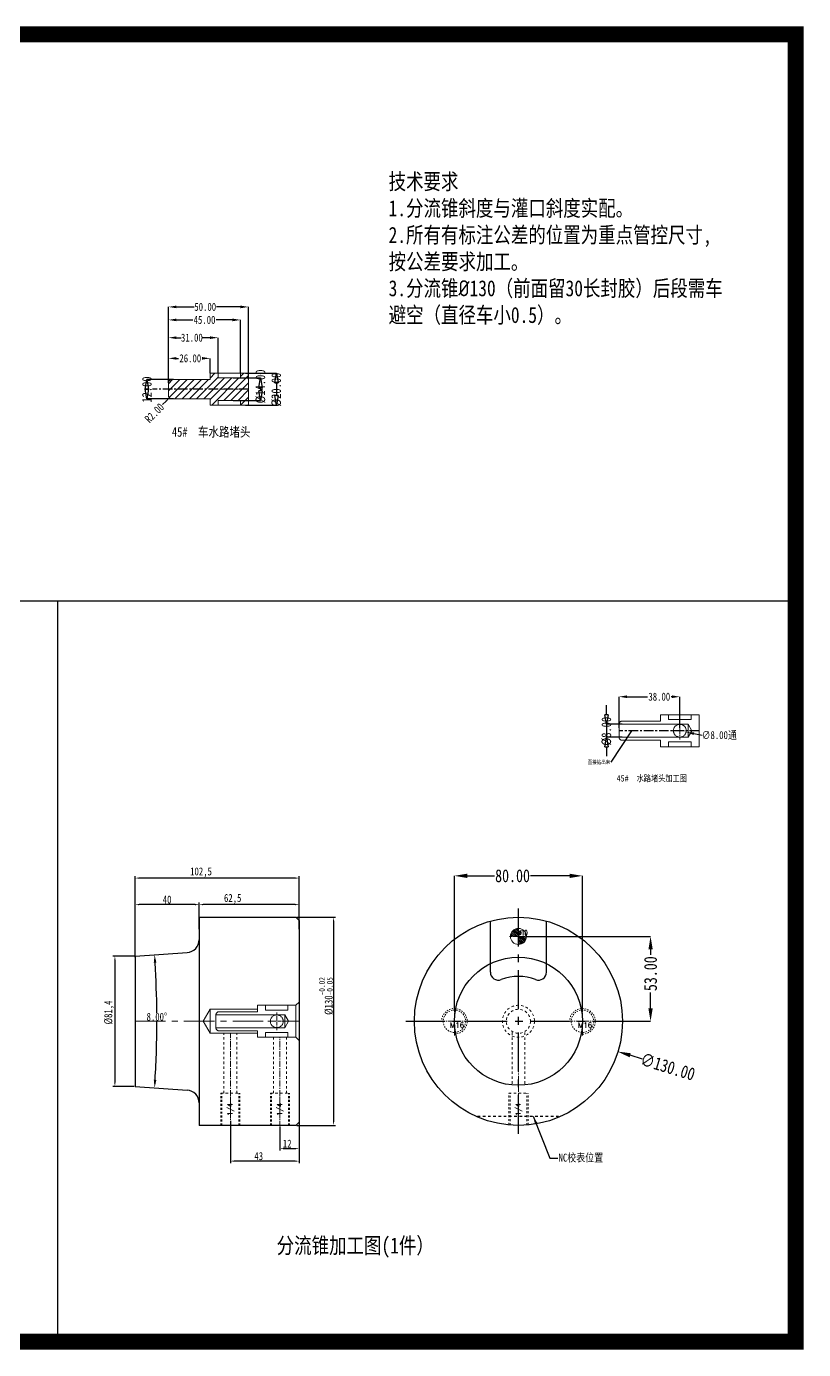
# Model space of a CAD drawing. Header units: millimetres. Extents: x -1808 to -829, y -497 to 330.
# Drawn here: x -1315 to -829, y -497 to 330 of the extents above; entities that cross this region are included whole.
import ezdxf
from ezdxf.enums import TextEntityAlignment as Align

# ---------------------------------------------------------------- set-up
doc = ezdxf.new("R2010")
doc.units = ezdxf.units.MM
doc.header["$LTSCALE"] = 16.335
doc.header["$PDMODE"] = 3
doc.header["$PDSIZE"] = 0.3125
for name, pattern in [('CENTER', [0.6, 0.375, -0.075, 0.075, -0.075]), ('HIDDEN', [0.2, 0.1, -0.1]), ('HIDDENX2', [0.75, 0.5, -0.25])]:
    doc.linetypes.add(name, pattern=pattern)
doc.layers.get('0').update_dxf_attribs({"linetype": 'CONTINUOUS'})
doc.layers.get('Defpoints').update_dxf_attribs({"linetype": 'CONTINUOUS'})
for name, color, linetype, lineweight in [('cool', 153, 'HIDDEN', 9), ('epin', 13, 'CONTINUOUS', 9), ('moldbase', 7, 'CONTINUOUS', 20), ('screw', 33, 'CONTINUOUS', 13), ('虚线', 6, 'HIDDENX2', 13)]:
    doc.layers.add(name, color=color, linetype=linetype, lineweight=lineweight)
doc.layers.add('DEFAULT_2', color=8, linetype='HIDDEN')
doc.layers.add('dim', color=3, linetype='CONTINUOUS')
doc.styles.get("Standard").update_dxf_attribs({"font": 'txt', "width": 0.8})
doc.styles.add('TXT', font='txt.shx', dxfattribs={"bigfont": 'gbcbig.shx'})
doc.styles.add('TXT05', font='txt.shx', dxfattribs={"width": 0.5, "bigfont": 'gbcbig.shx'})
doc.dimstyles.new('ISO-25', dxfattribs={"dimtxt": 2.5, "dimasz": 2.5, "dimexe": 1.25, "dimexo": 0.625, "dimtad": 1, "dimtxsty": 'Standard', "dimcen": 2.5, "dimadec": 0, "dimazin": 0, "dimtfac": 1, "dimtmove": 0, "dimatfit": 3, "dimfxl": 0, "dimarcsym": 0})
doc.dimstyles.get("Standard").update_dxf_attribs({"dimtxt": 0.15625, "dimasz": 0.1875, "dimexe": 0.125, "dimexo": 0.0625, "dimtad": 0, "dimtih": 1, "dimtoh": 1, "dimdsep": 46, "dimtxsty": 'Standard', "dimcen": 0.09, "dimadec": 0, "dimazin": 0, "dimtp": 0.01, "dimtm": 0.01, "dimtfac": 1, "dimtofl": 0, "dimtmove": 0, "dimatfit": 3, "dimfxl": 0, "dimtolj": 1, "dimarcsym": 0})
doc.dimstyles.new('STANDARD$0', dxfattribs={"dimscale": 2, "dimtxt": 3, "dimasz": 3, "dimexe": 1.25, "dimexo": 0.625, "dimgap": 0.5, "dimtad": 0, "dimdsep": 46, "dimlunit": 6, "dimtxsty": 'Standard', "dimblk": 'CLOSEDBLANK', "dimcen": 0, "dimclrt": 2, "dimazin": 2, "dimtfac": 2, "dimtmove": 1, "dimatfit": 3, "dimfxl": 0, "dimtolj": 1, "dimtzin": 0, "dimarcsym": 0})

# ---------------------------------------------------------------- blocks, each defined once
blk = doc.blocks.new('*D282')
at = {"color": 6, "lineweight": -2}
for p, q in [((-1001.95, -238.47), (-924.9, -238.47)), ((-924.9, -246.47), (-924.9, -250.01)), ((-924.9, -283.47), (-924.9, -273.47)), ((-958.66, -291.47), (-924.9, -291.47))]:
    blk.add_line(p, q, dxfattribs=at)
at = {"color": 6}
for points in [[(-926.23, -246.47), (-923.56, -246.47), (-924.9, -238.47)], [(-926.23, -283.47), (-923.56, -283.47), (-924.9, -291.47)]]:
    blk.add_solid(points, dxfattribs=at)
at = {"layer": 'Defpoints', "color": 0}
for p in [(-1001.95, -238.47), (-958.66, -291.47), (-924.9, -291.47)]:
    blk.add_point(p, dxfattribs=at)
at = {"color": 4, "insert": (-924.9, -261.74), "char_height": 8, "attachment_point": 5, "rotation": 90}
blk.add_mtext('\\A1;53.00', dxfattribs=at)
blk = doc.blocks.new('*D283')
at = {"color": 6, "lineweight": -2}
for p, q in [((-1047.45, -284.87), (-1047.45, -200.61)), ((-1039.45, -200.61), (-1022.32, -200.61)), ((-975.45, -200.61), (-999.92, -200.61)), ((-967.45, -284.87), (-967.45, -200.61))]:
    blk.add_line(p, q, dxfattribs=at)
at = {"color": 6}
for points in [[(-1039.45, -199.28), (-1039.45, -201.95), (-1047.45, -200.61)], [(-975.45, -199.28), (-975.45, -201.95), (-967.45, -200.61)]]:
    blk.add_solid(points, dxfattribs=at)
at = {"layer": 'Defpoints', "color": 0}
for p in [(-1047.45, -200.61), (-1047.45, -284.87), (-967.45, -284.87)]:
    blk.add_point(p, dxfattribs=at)
at = {"color": 4, "insert": (-1011.12, -200.61), "char_height": 8, "attachment_point": 5}
blk.add_mtext('\\A1;80.00', dxfattribs=at)
blk = doc.blocks.new('epin_ejp_10')
at = {"layer": 'epin'}
h = blk.add_hatch(dxfattribs=at)
h.set_pattern_fill('_ANSI31', color=123, scale=0.25, angle=90, style=0)
h.set_pattern_definition([(135, (-1645.23396, 6741.0989), (-0.56126601, -0.56126601), [])])
h.paths.add_polyline_path([(0, 5, 0.414214), (-5, 0), (0, 0)])
h.paths.add_polyline_path([(5, 0), (0, 0), (0, -5, 0.414214)])
at = {"layer": 'epin', "color": 1, "linetype": 'CENTER', "ltscale": 0.219913}
for p, q in [((-5.5, 0), (5.5, 0)), ((0, -5.5), (0, 5.5))]:
    blk.add_line(p, q, dxfattribs=at)
at = {"layer": 'epin'}
blk.add_circle((0, 0), 5, dxfattribs=at)
at = {"layer": 'epin', "color": 6, "style": 'TXT05', "width": 0.5}
blk.add_text('%%c10', height=3.5, dxfattribs=at).set_placement((0.2, 0.5))
blk = doc.blocks.new('*D319')
at = {"color": 4, "lineweight": -2}
blk.add_line((-892.67, -112.91), (-897.79, -111.82), dxfattribs=at)
at = {"color": 4}
blk.add_solid([(-897.62, -111.01), (-897.97, -112.64), (-902.69, -110.78)], dxfattribs=at)
at = {"layer": 'Defpoints', "color": 0}
for p in [(-910.51, -109.12), (-902.69, -110.78)]:
    blk.add_point(p, dxfattribs=at)
at = {"color": 6, "insert": (-881.94, -112.91), "char_height": 5, "attachment_point": 5}
blk.add_mtext('\\A1;∅8.00{\\fSimSun|b0|i0|c134|p2;通}', dxfattribs=at)
blk = doc.blocks.new('*D320')
at = {"color": 4, "lineweight": -2}
for p, q in [((-944.6, -108.24), (-944.6, -88.73)), ((-939.6, -88.73), (-926.77, -88.73)), ((-911.6, -88.73), (-912.1, -88.73)), ((-906.6, -108.24), (-906.6, -88.73))]:
    blk.add_line(p, q, dxfattribs=at)
at = {"color": 4}
for points in [[(-939.6, -87.89), (-939.6, -89.56), (-944.6, -88.73)], [(-911.6, -87.89), (-911.6, -89.56), (-906.6, -88.73)]]:
    blk.add_solid(points, dxfattribs=at)
at = {"layer": 'Defpoints', "color": 0}
for p in [(-944.6, -88.73), (-944.6, -108.24), (-906.6, -108.24)]:
    blk.add_point(p, dxfattribs=at)
at = {"color": 6, "insert": (-919.44, -88.73), "char_height": 5, "attachment_point": 5}
blk.add_mtext('\\A1;38.00', dxfattribs=at)
blk = doc.blocks.new('_ClosedBlank')
at = {"color": 0, "linetype": 'ByBlock', "lineweight": -2}
for p, q in [((-1, 0.17), (0, 0)), ((-1, 0.17), (-1, -0.17)), ((0, 0), (-1, -0.17))]:
    blk.add_line(p, q, dxfattribs=at)
blk = doc.blocks.new('*D288')
at = {"color": 6, "lineweight": -2}
for p, q in [((-952.42, -99.95), (-952.42, -93.95)), ((-942.64, -105.95), (-952.42, -105.95)), ((-952.42, -105.95), (-952.42, -113.95)), ((-942.64, -113.95), (-952.42, -113.95)), ((-952.42, -119.95), (-952.42, -125.95))]:
    blk.add_line(p, q, dxfattribs=at)
at = {"layer": 'Defpoints', "color": 0}
for p in [(-942.64, -105.95), (-952.42, -113.95), (-942.64, -113.95)]:
    blk.add_point(p, dxfattribs=at)
at = {"color": 6, "lineweight": -2, "xscale": 6, "yscale": 6, "zscale": 6}
for p, rotation in [((-952.42, -105.95), 270), ((-952.42, -113.95), 90)]:
    blk.add_blockref('_ClosedBlank', p, dxfattribs=dict(at, rotation=rotation))
at = {"color": 4, "insert": (-952.42, -110.27), "char_height": 6, "attachment_point": 5, "rotation": 90}
blk.add_mtext('\\A1;%%c8.00', dxfattribs=at)
blk = doc.blocks.new('*D289')
at = {"color": 6, "lineweight": -2}
for p, q in [((-1222.82, 109.39), (-1239.53, 109.39)), ((-1222.82, 97.39), (-1239.53, 97.39))]:
    blk.add_line(p, q, dxfattribs=at)
at = {"layer": 'Defpoints', "color": 0}
for p in [(-1222.82, 109.39), (-1239.53, 97.39), (-1222.82, 97.39)]:
    blk.add_point(p, dxfattribs=at)
at = {"color": 6, "lineweight": -2, "xscale": 6, "yscale": 6, "zscale": 6}
for p, rotation in [((-1239.53, 109.39), 90), ((-1239.53, 97.39), 270)]:
    blk.add_blockref('_ClosedBlank', p, dxfattribs=dict(at, rotation=rotation))
at = {"color": 4, "insert": (-1239.53, 103.16), "char_height": 6, "attachment_point": 5, "rotation": 90}
blk.add_mtext('\\A1;12.00', dxfattribs=at)
blk = doc.blocks.new('*D321')
at = {"color": 4, "lineweight": -2}
for p, q in [((-1226.07, 107.39), (-1226.07, 122.64)), ((-1221.07, 122.64), (-1219.77, 122.64)), ((-1205.07, 122.64), (-1205.11, 122.64)), ((-1200.07, 113.39), (-1200.07, 122.64))]:
    blk.add_line(p, q, dxfattribs=at)
at = {"color": 4}
for points in [[(-1221.07, 123.48), (-1221.07, 121.81), (-1226.07, 122.64)], [(-1205.07, 123.48), (-1205.07, 121.81), (-1200.07, 122.64)]]:
    blk.add_solid(points, dxfattribs=at)
at = {"layer": 'Defpoints', "color": 0}
for p in [(-1200.07, 122.64), (-1200.07, 113.39), (-1226.07, 107.39)]:
    blk.add_point(p, dxfattribs=at)
at = {"color": 6, "insert": (-1212.44, 122.64), "char_height": 5, "attachment_point": 5}
blk.add_mtext('\\A1;26.00', dxfattribs=at)
blk = doc.blocks.new('*D322')
at = {"color": 4, "lineweight": -2}
for p, q in [((-1226.07, 107.39), (-1226.07, 135.55)), ((-1221.07, 135.55), (-1218.11, 135.55)), ((-1200.07, 135.55), (-1204.78, 135.55)), ((-1195.07, 113.39), (-1195.07, 135.55))]:
    blk.add_line(p, q, dxfattribs=at)
at = {"color": 4}
for points in [[(-1221.07, 136.38), (-1221.07, 134.72), (-1226.07, 135.55)], [(-1200.07, 136.38), (-1200.07, 134.72), (-1195.07, 135.55)]]:
    blk.add_solid(points, dxfattribs=at)
at = {"layer": 'Defpoints', "color": 0}
for p in [(-1195.07, 135.55), (-1195.07, 113.39), (-1226.07, 107.39)]:
    blk.add_point(p, dxfattribs=at)
at = {"color": 6, "insert": (-1211.45, 135.55), "char_height": 5, "attachment_point": 5}
blk.add_mtext('\\A1;31.00', dxfattribs=at)
blk = doc.blocks.new('*D323')
at = {"color": 4, "lineweight": -2}
for p, q in [((-1226.07, 107.39), (-1226.07, 146.66)), ((-1221.07, 146.66), (-1210.87, 146.66)), ((-1186.07, 146.66), (-1196.2, 146.66)), ((-1181.07, 113.39), (-1181.07, 146.66))]:
    blk.add_line(p, q, dxfattribs=at)
at = {"color": 4}
for points in [[(-1221.07, 147.49), (-1221.07, 145.82), (-1226.07, 146.66)], [(-1186.07, 147.49), (-1186.07, 145.82), (-1181.07, 146.66)]]:
    blk.add_solid(points, dxfattribs=at)
at = {"layer": 'Defpoints', "color": 0}
for p in [(-1181.07, 146.66), (-1181.07, 113.39), (-1226.07, 107.39)]:
    blk.add_point(p, dxfattribs=at)
at = {"color": 6, "insert": (-1203.54, 146.66), "char_height": 5, "attachment_point": 5}
blk.add_mtext('\\A1;45.00', dxfattribs=at)
blk = doc.blocks.new('*D324')
at = {"color": 4, "lineweight": -2}
for p, q in [((-1226.07, 107.39), (-1226.07, 154.78)), ((-1221.07, 154.78), (-1210.1, 154.78)), ((-1181.07, 154.78), (-1196.1, 154.78)), ((-1176.07, 109.67), (-1176.07, 154.78))]:
    blk.add_line(p, q, dxfattribs=at)
at = {"color": 4}
for points in [[(-1221.07, 155.61), (-1221.07, 153.95), (-1226.07, 154.78)], [(-1181.07, 155.61), (-1181.07, 153.95), (-1176.07, 154.78)]]:
    blk.add_solid(points, dxfattribs=at)
at = {"layer": 'Defpoints', "color": 0}
for p in [(-1176.07, 154.78), (-1176.07, 109.67), (-1226.07, 107.39)]:
    blk.add_point(p, dxfattribs=at)
at = {"color": 6, "insert": (-1203.1, 154.78), "char_height": 5, "attachment_point": 5}
blk.add_mtext('\\A1;50.00', dxfattribs=at)
blk = doc.blocks.new('*D325')
at = {"color": 6, "lineweight": -2}
for p, q in [((-1185.71, 110.39), (-1168.53, 110.39)), ((-1168.53, 104.39), (-1168.53, 102.39)), ((-1185.71, 96.39), (-1168.53, 96.39))]:
    blk.add_line(p, q, dxfattribs=at)
at = {"layer": 'Defpoints', "color": 0}
for p in [(-1185.71, 110.39), (-1185.71, 96.39), (-1168.53, 96.39)]:
    blk.add_point(p, dxfattribs=at)
at = {"color": 6, "lineweight": -2, "xscale": 6, "yscale": 6, "zscale": 6}
for p, rotation in [((-1168.53, 110.39), 90), ((-1168.53, 96.39), 270)]:
    blk.add_blockref('_ClosedBlank', p, dxfattribs=dict(at, rotation=rotation))
at = {"color": 4, "insert": (-1168.53, 105.08), "char_height": 6, "attachment_point": 5, "rotation": 90}
blk.add_mtext('\\A1;%%c14.00', dxfattribs=at)
blk = doc.blocks.new('*D326')
at = {"color": 6, "lineweight": -2}
for p, q in [((-1178, 113.39), (-1158.65, 113.39)), ((-1158.65, 107.39), (-1158.65, 99.39)), ((-1178, 93.39), (-1158.65, 93.39))]:
    blk.add_line(p, q, dxfattribs=at)
at = {"layer": 'Defpoints', "color": 0}
for p in [(-1178, 113.39), (-1178, 93.39), (-1158.65, 93.39)]:
    blk.add_point(p, dxfattribs=at)
at = {"color": 6, "lineweight": -2, "xscale": 6, "yscale": 6, "zscale": 6}
for p, rotation in [((-1158.65, 113.39), 90), ((-1158.65, 93.39), 270)]:
    blk.add_blockref('_ClosedBlank', p, dxfattribs=dict(at, rotation=rotation))
at = {"color": 4, "insert": (-1158.65, 103.07), "char_height": 6, "attachment_point": 5, "rotation": 90}
blk.add_mtext('\\A1;%%c20.00', dxfattribs=at)
blk = doc.blocks.new('*D327')
at = {"color": 6, "lineweight": -2}
blk.add_line((-1229.7, 93.71), (-1227.59, 95.84), dxfattribs=at)
at = {"color": 6}
blk.add_solid([(-1227.94, 96.19), (-1227.23, 95.49), (-1225.47, 97.97)], dxfattribs=at)
at = {"layer": 'Defpoints', "color": 0}
for p in [(-1224.07, 99.39), (-1225.47, 97.97)]:
    blk.add_point(p, dxfattribs=at)
at = {"color": 4, "insert": (-1234.86, 88.5), "char_height": 5, "attachment_point": 5, "rotation": 45.25651}
blk.add_mtext('\\A1;R2.00', dxfattribs=at)
blk = doc.blocks.new('*D309')
at = {"color": 0, "lineweight": -2}
for p, q in [((-1206.91, -227.96), (-1206.91, -217.35)), ((-1146.91, -218.6), (-1204.41, -218.6)), ((-1144.41, -228.84), (-1144.41, -217.35))]:
    blk.add_line(p, q, dxfattribs=at)
at = {"color": 0}
for points in [[(-1204.41, -218.18), (-1204.41, -219.01), (-1206.91, -218.6)], [(-1146.91, -218.18), (-1146.91, -219.01), (-1144.41, -218.6)]]:
    blk.add_solid(points, dxfattribs=at)
at = {"layer": 'Defpoints', "color": 0}
for p in [(-1206.91, -218.6), (-1206.91, -228.58), (-1144.41, -229.47)]:
    blk.add_point(p, dxfattribs=at)
at = {"color": 0, "lineweight": 0, "insert": (-1185.95, -215.06), "char_height": 5, "attachment_point": 5}
blk.add_mtext('62,5', dxfattribs=at)
blk = doc.blocks.new('*D310')
at = {"color": 0, "lineweight": -2}
for p, q in [((-1246.91, -250.78), (-1246.91, -200.77)), ((-1146.91, -202.02), (-1244.41, -202.02)), ((-1144.41, -233.84), (-1144.41, -200.77))]:
    blk.add_line(p, q, dxfattribs=at)
at = {"color": 0}
for points in [[(-1244.41, -201.6), (-1244.41, -202.44), (-1246.91, -202.02)], [(-1146.91, -201.6), (-1146.91, -202.44), (-1144.41, -202.02)]]:
    blk.add_solid(points, dxfattribs=at)
at = {"layer": 'Defpoints', "color": 0}
for p in [(-1246.91, -202.02), (-1144.41, -234.47), (-1246.91, -251.41)]:
    blk.add_point(p, dxfattribs=at)
at = {"color": 0, "lineweight": 0, "insert": (-1205.72, -198.48), "char_height": 5, "attachment_point": 5}
blk.add_mtext('102,5', dxfattribs=at)
blk = doc.blocks.new('*D311')
at = {"color": 0, "lineweight": -2}
for p, q in [((-1246.91, -251.41), (-1246.91, -217.35)), ((-1209.41, -218.6), (-1244.41, -218.6)), ((-1206.91, -233.95), (-1206.91, -217.35))]:
    blk.add_line(p, q, dxfattribs=at)
at = {"color": 0}
for points in [[(-1244.41, -218.18), (-1244.41, -219.01), (-1246.91, -218.6)], [(-1209.41, -218.18), (-1209.41, -219.01), (-1206.91, -218.6)]]:
    blk.add_solid(points, dxfattribs=at)
at = {"layer": 'Defpoints', "color": 0}
for p in [(-1246.91, -218.6), (-1206.91, -234.57), (-1246.91, -252.03)]:
    blk.add_point(p, dxfattribs=at)
at = {"color": 0, "lineweight": 0, "insert": (-1226.91, -215.47), "char_height": 5, "attachment_point": 5}
blk.add_mtext('40', dxfattribs=at)
blk = doc.blocks.new('*D312')
at = {"color": 0, "lineweight": -2}
for p, q in [((-1145.78, -226.47), (-1121.65, -226.47)), ((-1122.9, -228.97), (-1122.9, -353.97)), ((-1145.78, -356.47), (-1121.65, -356.47))]:
    blk.add_line(p, q, dxfattribs=at)
at = {"color": 0}
for points in [[(-1123.32, -228.97), (-1122.49, -228.97), (-1122.9, -226.47)], [(-1123.32, -353.97), (-1122.49, -353.97), (-1122.9, -356.47)]]:
    blk.add_solid(points, dxfattribs=at)
at = {"layer": 'Defpoints', "color": 0}
for p in [(-1146.41, -226.47), (-1146.41, -356.47), (-1122.9, -356.47)]:
    blk.add_point(p, dxfattribs=at)
at = {"color": 0, "lineweight": 0, "insert": (-1127.61, -275.66), "char_height": 5, "attachment_point": 5, "rotation": 90}
blk.add_mtext('%%C130{\\H0.7x;\\S-0.02^ -0.05;}', dxfattribs=at)
blk = doc.blocks.new('*D313')
at = {"color": 0, "lineweight": -2}
for p, q in [((-1144.41, -353.13), (-1144.41, -372.28)), ((-1156.41, -357.09), (-1156.41, -372.28)), ((-1153.91, -371.03), (-1146.91, -371.03))]:
    blk.add_line(p, q, dxfattribs=at)
at = {"color": 0}
for points in [[(-1153.91, -370.61), (-1153.91, -371.44), (-1156.41, -371.03)], [(-1146.91, -370.61), (-1146.91, -371.44), (-1144.41, -371.03)]]:
    blk.add_solid(points, dxfattribs=at)
at = {"layer": 'Defpoints', "color": 0}
for p in [(-1144.41, -352.5), (-1156.41, -356.47), (-1144.41, -371.03)]:
    blk.add_point(p, dxfattribs=at)
at = {"color": 0, "lineweight": 0, "insert": (-1151.91, -367.9), "char_height": 5, "attachment_point": 5}
blk.add_mtext('12', dxfattribs=at)
blk = doc.blocks.new('*D314')
at = {"color": 0, "lineweight": -2}
for p, q in [((-1187.41, -353.59), (-1187.41, -380.07)), ((-1144.41, -350.77), (-1144.41, -380.07)), ((-1146.91, -378.82), (-1184.91, -378.82))]:
    blk.add_line(p, q, dxfattribs=at)
at = {"color": 0}
for points in [[(-1184.91, -378.4), (-1184.91, -379.23), (-1187.41, -378.82)], [(-1146.91, -378.4), (-1146.91, -379.23), (-1144.41, -378.82)]]:
    blk.add_solid(points, dxfattribs=at)
at = {"layer": 'Defpoints', "color": 0}
for p in [(-1187.41, -352.96), (-1144.41, -350.15), (-1187.41, -378.82)]:
    blk.add_point(p, dxfattribs=at)
at = {"color": 0, "lineweight": 0, "insert": (-1169.68, -375.69), "char_height": 5, "attachment_point": 5}
blk.add_mtext('43', dxfattribs=at)
blk = doc.blocks.new('*D353')
at = {"color": 0, "lineweight": -2}
for p, q in [((-1247.53, -250.77), (-1260.78, -250.77)), ((-1259.53, -253.27), (-1259.53, -329.66)), ((-1247.53, -332.16), (-1260.78, -332.16))]:
    blk.add_line(p, q, dxfattribs=at)
at = {"color": 0}
for points in [[(-1259.95, -253.27), (-1259.12, -253.27), (-1259.53, -250.77)], [(-1259.95, -329.66), (-1259.12, -329.66), (-1259.53, -332.16)]]:
    blk.add_solid(points, dxfattribs=at)
at = {"layer": 'Defpoints', "color": 0}
for p in [(-1246.91, -250.77), (-1259.53, -332.16), (-1246.91, -332.16)]:
    blk.add_point(p, dxfattribs=at)
at = {"color": 0, "lineweight": 0, "insert": (-1263.07, -285.95), "char_height": 5, "attachment_point": 5, "rotation": 90}
blk.add_mtext('%%c81,4', dxfattribs=at)
blk = doc.blocks.new('*D354')
at = {"color": 4, "lineweight": -2}
for start, end in [(0.50798, 3.51904), (356.48096, 0.02702)]:
    blk.add_arc((-1828.94, -291.47), 595.65, start, end, dxfattribs=at)
at = {"color": 4}
for points in [[(-1235.24, -254.96), (-1233.58, -254.85), (-1234.74, -249.91)], [(-1233.58, -328.08), (-1235.24, -327.97), (-1234.74, -333.02)]]:
    blk.add_solid(points, dxfattribs=at)
at = {"layer": 'Defpoints', "color": 0}
for p in [(-1246.91, -250.77), (-1214.35, -248.49), (-1233.45, -305.33), (-1246.91, -332.16), (-1214.35, -334.44)]:
    blk.add_point(p, dxfattribs=at)
at = {"color": 6, "insert": (-1233.3, -288.68), "char_height": 5, "attachment_point": 5}
blk.add_mtext('\\A1;8.00°', dxfattribs=at)
blk = doc.blocks.new('screw_m16_g')
at = {"layer": 'screw', "color": 1, "linetype": 'CENTER', "ltscale": 0.497582}
for p, q in [((0, -8.8), (0, 8.8)), ((-8.8, 0), (8.8, 0))]:
    blk.add_line(p, q, dxfattribs=at)
at = {"layer": 'screw', "color": 33, "linetype": 'HIDDEN', "ltscale": 0.497582}
blk.add_circle((0, 0), 7, dxfattribs=at)
at = {"layer": 'screw', "color": 92, "linetype": 'HIDDEN', "ltscale": 0.497582}
blk.add_arc((0, 0), 8, 270, 180, dxfattribs=at)
at = {"layer": 'screw', "color": 6, "style": 'TXT'}
blk.add_text('M16', height=3.2, dxfattribs=at).set_placement((-2.72, -4))
blk = doc.blocks.new('*D355')
at = {"color": 6, "lineweight": -2}
blk.add_line((-929.96, -315.05), (-937.61, -312.72), dxfattribs=at)
at = {"color": 6}
blk.add_solid([(-937.22, -311.45), (-938, -314), (-945.27, -310.39)], dxfattribs=at)
at = {"layer": 'Defpoints', "color": 0}
for p in [(-1069.63, -272.54), (-945.27, -310.39)]:
    blk.add_point(p, dxfattribs=at)
at = {"color": 4, "insert": (-914.14, -319.86), "char_height": 8, "attachment_point": 5, "rotation": 343.07161}
blk.add_mtext('\\A1;∅130.00', dxfattribs=at)

msp = doc.modelspace()

# ---------------------------------------------------------------- hatches: boundary and pattern name
h = msp.add_hatch()
h.set_pattern_fill('ANSI31', color=4, style=0)
h.set_pattern_definition([(45, (0, 277.6646), (-2.245064, 2.245064), [])])
h.paths.add_polyline_path([(-1195.067, 110.388), (-1195.067, 113.388), (-1200.067, 113.388), (-1200.067, 109.388), (-1224.067, 109.388, 0.4142136), (-1226.067, 107.388), (-1226.067, 103.388), (-1176.067, 103.388), (-1176.067, 113.388), (-1181.067, 113.388), (-1181.067, 110.388)])
h.paths.add_polyline_path([(-1193.567, 103.388), (-1226.067, 103.388), (-1226.067, 99.388, 0.4142136), (-1224.067, 97.388), (-1200.067, 97.388), (-1200.067, 93.388), (-1195.067, 93.388), (-1195.067, 96.388), (-1181.067, 96.388), (-1181.067, 93.388), (-1176.067, 93.388), (-1176.067, 103.388), (-1182.567, 103.388), (-1182.567, 103.388), (-1193.567, 103.388)])

# ---------------------------------------------------------------- linework, layer by layer
at = {"color": 1, "linetype": 'CENTER', "ltscale": 0.970285}
for p, q in [((-1176.067, 103.388), (-1236.067, 103.388)), ((-894.598, -109.955), (-944.598, -109.955))]:
    msp.add_line(p, q, dxfattribs=at)
for p, q in [((-1802.991, -28.927), (-834.333, -28.927)), ((-1295.39, -28.927), (-1295.39, -491.506)), ((-1206.909, -226.465), (-1206.909, -356.465)), ((-1206.909, -226.465), (-1146.409, -226.466)), ((-1146.409, -226.466), (-1144.409, -228.466)), ((-1144.409, -228.466), (-1144.409, -354.465)), ((-1246.909, -250.766), (-1214.351, -248.489)), ((-1246.909, -250.766), (-1246.909, -332.164)), ((-1246.909, -332.164), (-1214.351, -334.441)), ((-1146.409, -356.465), (-1144.409, -354.465)), ((-1146.41, -356.466), (-1206.909, -356.465))]:
    msp.add_line(p, q)
at = {"color": 1, "linetype": 'CENTER', "ltscale": 3.980655}
for p, q in [((-1007.449, -361.865), (-1007.449, -221.065)), ((-1077.849, -291.465), (-937.049, -291.465))]:
    msp.add_line(p, q, dxfattribs=at)
at = {"color": 3, "linetype": 'Continuous'}
for p, q in [((-1024.949, -260.774), (-1024.949, -229.12)), ((-989.949, -260.774), (-989.949, -229.12))]:
    msp.add_line(p, q, dxfattribs=at)
at = {"const_width": 10}
msp.add_lwpolyline([(-834.333, -491.506), (-1802.991, -491.506), (-1802.991, 324.954), (-834.333, 324.954)], close=True, dxfattribs=at)
for radius in [65, 40]:
    msp.add_circle((-1007.449, -291.465), radius)
for centre, start, end in [((-1214.909, -240.509), 274, 0), ((-1214.909, -342.422), 0, 86)]:
    msp.add_arc(centre, 8, start, end)
at = {"color": 3, "linetype": 'Continuous'}
for centre, radius, start, end in [((-1019.949, -260.774), 5, 180, 290.924832), ((-1007.449, -293.465), 30, 69.075168, 110.924832), ((-994.949, -260.774), 5, 249.075168, 0)]:
    msp.add_arc(centre, radius, start, end, dxfattribs=at)
at = {"layer": 'cool', "ltscale": 0.932966}
for p, q in [((-1191.409, -336.465), (-1191.409, -298.965)), ((-1183.409, -336.466), (-1183.409, -298.965)), ((-1160.409, -336.466), (-1160.409, -301.465)), ((-1152.409, -336.466), (-1152.409, -301.465)), ((-1011.449, -330.466), (-1011.449, -297.81)), ((-1003.449, -330.466), (-1003.449, -297.81)), ((-1193.409, -336.465), (-1181.409, -336.466)), ((-1162.409, -336.466), (-1150.409, -336.466)), ((-1013.449, -336.466), (-1001.449, -336.466))]:
    msp.add_line(p, q, dxfattribs=at)
at = {"layer": 'cool', "color": 1, "linetype": 'CENTER', "ltscale": 0.621977}
for p, q in [((-1187.409, -350.465), (-1187.409, -298.965)), ((-1156.409, -350.466), (-1156.409, -301.465)), ((-1007.449, -335.465), (-1007.449, -299.465))]:
    msp.add_line(p, q, dxfattribs=at)
at = {"layer": 'cool', "ltscale": 0.932966}
for radius in [10, 7.5]:
    msp.add_circle((-1007.449, -291.465), radius, dxfattribs=at)
at = {"layer": 'DEFAULT_2', "color": 8, "linetype": 'HIDDEN'}
msp.add_line((-1032.976, -350.657), (-981.922, -350.657), dxfattribs=at)
at = {"layer": 'moldbase', "color": 1, "linetype": 'CENTER', "ltscale": 3.109887}
msp.add_line((-1246.909, -291.465), (-1144.409, -291.465), dxfattribs=at)
at = {"layer": 'screw', "color": 92, "linetype": 'HIDDEN', "ltscale": 0.746373}
for p, q in [((-1193.409, -356.465), (-1193.409, -336.465)), ((-1181.409, -356.466), (-1181.409, -336.466)), ((-1162.409, -356.466), (-1162.409, -336.466)), ((-1150.409, -356.466), (-1150.409, -336.466)), ((-1013.449, -356.159), (-1013.449, -336.466)), ((-1001.449, -356.159), (-1001.449, -336.466))]:
    msp.add_line(p, q, dxfattribs=at)
at = {"layer": 'screw', "linetype": 'HIDDEN', "ltscale": 0.746373}
for p, q in [((-1192.659, -356.465), (-1192.659, -336.465)), ((-1182.159, -356.466), (-1182.159, -336.466)), ((-1161.659, -356.466), (-1161.659, -336.466)), ((-1151.159, -356.466), (-1151.159, -336.466)), ((-1012.699, -356.231), (-1012.699, -336.466)), ((-1002.199, -356.231), (-1002.199, -336.466))]:
    msp.add_line(p, q, dxfattribs=at)
at = {"layer": 'screw', "color": 1, "linetype": 'CENTER', "ltscale": 0.466483}
for p, q in [((-1187.409, -356.465), (-1187.409, -336.465)), ((-1156.409, -356.466), (-1156.409, -336.466)), ((-1007.449, -356.465), (-1007.449, -336.466))]:
    msp.add_line(p, q, dxfattribs=at)
at = {"layer": '虚线', "ltscale": 10}
for p, q in [((-1200.067, 109.388), (-1224.067, 109.388)), ((-1200.067, 113.388), (-1200.067, 109.388)), ((-1176.067, 113.388), (-1200.067, 113.388)), ((-1195.067, 113.388), (-1195.067, 110.388)), ((-1181.067, 110.388), (-1195.067, 110.388)), ((-1181.067, 113.388), (-1181.067, 110.388)), ((-1176.067, 113.388), (-1176.067, 93.388)), ((-1226.067, 99.388), (-1226.067, 107.388)), ((-1200.067, 97.388), (-1224.067, 97.388)), ((-1200.067, 93.388), (-1200.067, 97.388)), ((-1176.067, 93.388), (-1200.067, 93.388)), ((-1195.067, 93.388), (-1195.067, 96.388)), ((-1181.067, 96.388), (-1195.067, 96.388)), ((-1181.067, 93.388), (-1181.067, 96.388)), ((-944.598, -105.955), (-901.474, -105.955)), ((-944.598, -113.955), (-944.598, -105.955)), ((-918.598, -103.955), (-942.598, -103.955)), ((-918.598, -99.955), (-918.598, -103.955)), ((-894.598, -99.955), (-918.598, -99.955)), ((-913.598, -99.955), (-913.598, -102.955)), ((-899.598, -102.955), (-913.598, -102.955)), ((-901.476, -105.955), (-901.494, -113.951)), ((-899.177, -109.937), (-901.476, -105.955)), ((-899.598, -99.955), (-899.598, -102.955)), ((-894.598, -99.955), (-894.598, -119.955)), ((-944.598, -113.955), (-901.496, -113.955)), ((-899.177, -109.937), (-901.496, -113.955)), ((-918.598, -115.955), (-942.598, -115.955)), ((-918.598, -119.955), (-918.598, -115.955)), ((-894.598, -119.955), (-918.598, -119.955)), ((-913.598, -119.955), (-913.598, -116.955)), ((-899.598, -116.955), (-913.598, -116.955)), ((-899.598, -119.955), (-899.598, -116.955)), ((-1146.409, -281.465), (-1144.409, -279.465)), ((-1204.409, -291.465), (-1200.079, -283.965)), ((-1170.409, -283.965), (-1200.079, -283.965)), ((-1200.079, -283.965), (-1200.079, -298.965)), ((-1196.409, -287.465), (-1153.285, -287.465)), ((-1196.409, -295.465), (-1196.409, -287.465)), ((-1170.409, -285.465), (-1194.411, -285.465)), ((-1170.409, -281.465), (-1170.409, -285.465)), ((-1146.409, -281.465), (-1170.409, -281.465)), ((-1165.409, -281.465), (-1165.409, -284.465)), ((-1151.409, -284.465), (-1165.409, -284.465)), ((-1153.287, -287.465), (-1153.305, -295.461)), ((-1150.988, -291.448), (-1153.287, -287.465)), ((-1151.409, -281.465), (-1151.409, -284.465)), ((-1146.409, -281.465), (-1146.409, -301.465)), ((-1204.409, -291.465), (-1200.079, -298.965)), ((-1196.409, -295.465), (-1153.307, -295.465)), ((-1170.409, -297.465), (-1194.409, -297.465)), ((-1170.409, -301.465), (-1170.409, -297.465)), ((-1150.988, -291.448), (-1153.307, -295.465)), ((-1170.409, -298.965), (-1200.079, -298.965)), ((-1146.409, -301.465), (-1170.409, -301.465)), ((-1165.409, -301.465), (-1165.409, -298.465)), ((-1151.409, -298.465), (-1165.409, -298.465)), ((-1151.409, -301.465), (-1151.409, -298.465)), ((-1146.409, -301.465), (-1144.409, -303.465))]:
    msp.add_line(p, q, dxfattribs=at)
at = {"layer": '虚线', "color": 1, "linetype": 'CENTER', "ltscale": 0.310989}
for p, q in [((-1193.567, 103.388), (-1182.567, 103.388)), ((-906.598, -115.455), (-906.598, -104.455)), ((-912.098, -109.955), (-901.098, -109.955)), ((-1158.409, -296.965), (-1158.409, -285.965)), ((-1163.909, -291.465), (-1152.909, -291.465))]:
    msp.add_line(p, q, dxfattribs=at)
at = {"layer": '虚线', "ltscale": 10}
for centre in [(-906.598, -109.955), (-1158.409, -291.465)]:
    msp.add_circle(centre, 4, dxfattribs=at)
for centre, start, end in [((-1224.067, 107.388), 90, 180), ((-1224.067, 99.388), 180, 270), ((-942.598, -105.955), 90, 180), ((-942.598, -113.955), 180, 270), ((-1194.409, -287.465), 90, 180), ((-1194.409, -295.465), 180, 270)]:
    msp.add_arc(centre, 2, start, end, dxfattribs=at)

# ---------------------------------------------------------------- block references
at = {"layer": 'epin'}
msp.add_blockref('epin_ejp_10', (-1007.449, -238.465), dxfattribs=at)
at = {"layer": 'screw'}
for p in [(-1047.449, -291.465), (-967.449, -291.465)]:
    msp.add_blockref('screw_m16_g', p, dxfattribs=at)

# ---------------------------------------------------------------- texts
at = {"attachment_point": 1}
for s, insert, char_height, width in [('{\\fSimSun|b0|i0|c134|p2;技术要求\\P1.分流锥斜度与灌口斜度实配。\\P2.所有有标注公差的位置为重点管控尺寸,按公差要求加工。\\P3.分流锥\\fISOCPEUR|b0|i0|c0|p34;%%C\\fSimSun|b0|i0|c134|p2;130（前面留30长封胶）后段需车避空（直径车小0.5）。}', (-1088.537, 238.108), 10, 209.44801), ('{\\fSimSun|b0|i0|c134|p2;45#  车水路堵头}', (-1223.929, 79.685), 6, 71.53055), ('{\\fSimSun|b0|i0|c134|p2;45#  水路堵头加工图}', (-946.104, -137.677), 4, 71.53055), ('{\\fSimSun|b0|i0|c134|p2; 分流锥加工图(1件）}', (-1163.912, -426.512), 10, 137.03382)]:
    msp.add_mtext(s, dxfattribs=dict(at, insert=insert, char_height=char_height, width=width))
at = {"layer": 'dim'}
for s, insert, char_height, attachment_point in [('\\A1;{\\fSimSun|b0|i0|c134|p2;直接钻出来}', (-950.14, -129.636), 2.5, 6), ('\\A1;NC{\\fSimSun|b0|i0|c134|p2;校表位置}', (-982.377, -376.916), 5, 4)]:
    msp.add_mtext(s, dxfattribs=dict(at, insert=insert, char_height=char_height, attachment_point=attachment_point))
at = {"layer": 'screw', "color": 222, "linetype": 'HIDDEN', "ltscale": 0.746373, "style": 'TXT'}
for rotation, p in [(89.99973, (-1187.409, -346.465)), (89.99973, (-1156.409, -346.466)), (90, (-1007.449, -346.465))]:
    msp.add_text('1/4', height=3, rotation=rotation, dxfattribs=at).set_placement(p, align=Align.MIDDLE)

# ---------------------------------------------------------------- dimensions: what is measured, and where the dimension line sits
for base, p1, p2, override, picture, middle in [((-1176.067, 154.78), (-1226.067, 107.388), (-1176.067, 109.667), {"dimscale": 1, "dimtxt": 5, "dimasz": 5, "dimexe": 0, "dimexo": 0, "dimgap": 0, "dimtih": 1, "dimtoh": 1, "dimzin": 0, "dimlunit": 2, "dimclrd": 4, "dimclre": 4, "dimclrt": 6, "dimazin": 0, "dimtp": 0.01, "dimtm": 0.01, "dimtfac": 1, "dimtofl": 0, "dimtmove": 0, "dimfxl": 1.25}, '*D324', (-1203.102, 154.78)), ((-1181.067, 146.657), (-1226.067, 107.388), (-1181.067, 113.388), {"dimscale": 1, "dimtxt": 5, "dimasz": 5, "dimexe": 0, "dimexo": 0, "dimgap": 0, "dimtih": 1, "dimtoh": 1, "dimzin": 0, "dimlunit": 2, "dimclrd": 4, "dimclre": 4, "dimclrt": 6, "dimazin": 0, "dimtp": 0.01, "dimtm": 0.01, "dimtfac": 1, "dimtofl": 0, "dimtmove": 0, "dimfxl": 1.25}, '*D323', (-1203.537, 146.657)), ((-1195.067, 135.55), (-1226.067, 107.388), (-1195.067, 113.388), {"dimscale": 1, "dimtxt": 5, "dimasz": 5, "dimexe": 0, "dimexo": 0, "dimgap": 0, "dimtih": 1, "dimtoh": 1, "dimzin": 0, "dimlunit": 2, "dimclrd": 4, "dimclre": 4, "dimclrt": 6, "dimazin": 0, "dimtp": 0.01, "dimtm": 0.01, "dimtfac": 1, "dimtofl": 0, "dimtmove": 0, "dimfxl": 1.25}, '*D322', (-1211.447, 135.55)), ((-1200.067, 122.643), (-1226.067, 107.388), (-1200.067, 113.388), {"dimscale": 1, "dimtxt": 5, "dimasz": 5, "dimexe": 0, "dimexo": 0, "dimgap": 0, "dimtih": 1, "dimtoh": 1, "dimzin": 0, "dimlunit": 2, "dimclrd": 4, "dimclre": 4, "dimclrt": 6, "dimazin": 0, "dimtp": 0.01, "dimtm": 0.01, "dimtfac": 1, "dimtofl": 0, "dimtmove": 0, "dimfxl": 1.25}, '*D321', (-1212.44, 122.643)), ((-944.598, -88.726), (-906.598, -108.236), (-944.598, -108.236), {"dimscale": 1, "dimtxt": 5, "dimasz": 5, "dimexe": 0, "dimexo": 0, "dimgap": 0, "dimtih": 1, "dimtoh": 1, "dimzin": 0, "dimlunit": 2, "dimclrd": 4, "dimclre": 4, "dimclrt": 6, "dimazin": 0, "dimtp": 0.01, "dimtm": 0.01, "dimtfac": 1, "dimtofl": 0, "dimtmove": 0, "dimfxl": 1.25}, '*D320', (-919.438, -88.726)), ((-1047.449, -200.615), (-967.449, -284.865), (-1047.449, -284.865), {"dimscale": 1, "dimtxt": 8, "dimasz": 8, "dimexe": 0, "dimexo": 0, "dimgap": 0, "dimzin": 0, "dimlunit": 2, "dimclrd": 6, "dimclre": 6, "dimclrt": 4, "dimazin": 0, "dimtfac": 1, "dimtofl": 0, "dimtmove": 0}, '*D283', (-1011.118, -200.615))]:
    dim = msp.add_linear_dim(base=base, p1=p1, p2=p2, dimstyle='STANDARD$0', override=override)
    dim.commit()
    dim.dimension.update_dxf_attribs({"geometry": picture, "text_midpoint": middle, "dimtype": 160})
for base, p1, p2, override, picture, middle in [((-1168.533, 96.388), (-1185.713, 110.388), (-1185.713, 96.388), {"dimexe": 0, "dimexo": 0, "dimgap": 0, "dimzin": 0, "dimclrd": 6, "dimclre": 6, "dimclrt": 4}, '*D325', (-1168.533, 105.078)), ((-1158.654, 93.388), (-1178.004, 113.388), (-1178.004, 93.388), {"dimexe": 0, "dimexo": 0, "dimgap": 0, "dimzin": 0, "dimclrd": 6, "dimclre": 6, "dimclrt": 4}, '*D326', (-1158.654, 103.069)), ((-952.415, -113.955), (-942.636, -105.955), (-942.636, -113.955), {"dimtxt": 3, "dimexe": 0, "dimexo": 0, "dimgap": 0, "dimzin": 0, "dimclrd": 6, "dimclre": 6, "dimclrt": 4}, '*D288', (-952.415, -110.27))]:
    dim = msp.add_linear_dim(base=base, p1=p1, p2=p2, angle=90, text='%%c<>', dimstyle='STANDARD$0', override=override)
    dim.commit()
    dim.dimension.update_dxf_attribs({"geometry": picture, "text_midpoint": middle, "dimtype": 160})
for base, p1, p2, override, picture, middle in [((-1239.534, 97.388), (-1222.823, 109.388), (-1222.823, 97.388), {"dimexe": 0, "dimexo": 0, "dimgap": 0, "dimzin": 0, "dimclrd": 6, "dimclre": 6, "dimclrt": 4}, '*D289', (-1239.534, 103.157)), ((-924.897, -291.465), (-1001.949, -238.465), (-958.658, -291.465), {"dimscale": 1, "dimtxt": 8, "dimasz": 8, "dimexe": 0, "dimexo": 0, "dimgap": 0, "dimzin": 0, "dimlunit": 2, "dimclrd": 6, "dimclre": 6, "dimclrt": 4, "dimazin": 0, "dimtfac": 1, "dimtofl": 0, "dimtmove": 0}, '*D282', (-924.897, -261.74))]:
    dim = msp.add_linear_dim(base=base, p1=p1, p2=p2, angle=90, dimstyle='STANDARD$0', override=override)
    dim.commit()
    dim.dimension.update_dxf_attribs({"geometry": picture, "text_midpoint": middle, "dimtype": 160})
dim = msp.add_radius_dim(center=(-1224.067, 99.388), mpoint=(-1225.475, 97.968), dimstyle='Standard', override={"dimtxt": 5, "dimasz": 3, "dimexe": 0, "dimexo": 0, "dimgap": 0, "dimtih": 0, "dimtoh": 0, "dimzin": 0, "dimcen": 0, "dimclrd": 6, "dimclre": 6, "dimclrt": 4, "dimadec": 2, "dimtp": 0, "dimtm": 0, "dimtzin": 0})
dim.commit()
dim.dimension.update_dxf_attribs({"geometry": '*D327', "text_midpoint": (-1234.861, 88.498)})
dim = msp.add_diameter_dim_2p(p1=(-910.511, -109.125), p2=(-902.685, -110.784), text='<>{\\fSimSun|b0|i0|c134|p2;通}', dimstyle='Standard', override={"dimtxt": 5, "dimasz": 5, "dimexe": 0, "dimexo": 0, "dimgap": 0, "dimzin": 0, "dimcen": 0, "dimclrd": 4, "dimclre": 4, "dimclrt": 6, "dimadec": 2, "dimfxl": 1.25, "dimtzin": 0})
dim.commit()
dim.dimension.update_dxf_attribs({"geometry": '*D319', "text_midpoint": (-892.674, -112.907), "dimtype": 163})
at = {"color": 6, "lineweight": 0}
for base, p1, p2, picture, middle in [((-1246.909, -202.019), (-1144.409, -234.466), (-1246.909, -251.406), '*D310', (-1205.718, -202.019)), ((-1206.909, -218.597), (-1144.409, -229.466), (-1206.909, -228.582), '*D309', (-1185.955, -218.597)), ((-1187.409, -378.818), (-1144.409, -350.147), (-1187.409, -352.962), '*D314', (-1169.681, -378.818)), ((-1144.409, -371.027), (-1156.409, -356.466), (-1144.409, -352.502), '*D313', (-1151.909, -371.027))]:
    dim = msp.add_linear_dim(base=base, p1=p1, p2=p2, dimstyle='ISO-25', override={"dimtxt": 5}, dxfattribs=at)
    dim.commit()
    dim.dimension.update_dxf_attribs({"geometry": picture, "text_midpoint": middle, "dimtype": 160})
dim = msp.add_linear_dim(base=(-1246.909, -218.597), p1=(-1206.909, -234.574), p2=(-1246.909, -252.031), dimstyle='ISO-25', override={"dimtxt": 5}, dxfattribs=at)
dim.commit()
dim.dimension.update_dxf_attribs({"geometry": '*D311', "text_midpoint": (-1226.909, -215.472)})
for base, p1, p2, text, picture, middle in [((-1122.903, -356.466), (-1146.409, -226.466), (-1146.41, -356.466), '%%C<>{\\H0.7x;\\S-0.02^ -0.05;}', '*D312', (-1122.903, -275.656)), ((-1259.532, -332.164), (-1246.909, -250.766), (-1246.909, -332.164), '%%c<>', '*D353', (-1259.532, -285.951))]:
    dim = msp.add_linear_dim(base=base, p1=p1, p2=p2, angle=90, text=text, dimstyle='ISO-25', override={"dimtxt": 5}, dxfattribs=at)
    dim.commit()
    dim.dimension.update_dxf_attribs({"geometry": picture, "text_midpoint": middle, "dimtype": 160})
dim = msp.add_angular_dim_2l(base=(-1233.45, -305.325), line1=((-1246.909, -332.164), (-1214.351, -334.441)), line2=((-1246.909, -250.766), (-1214.351, -248.489)), dimstyle='Standard', override={"dimtxt": 5, "dimasz": 5, "dimexe": 0, "dimexo": 0, "dimgap": 0, "dimtad": 0, "dimzin": 0, "dimcen": 0, "dimclrd": 4, "dimclre": 4, "dimclrt": 6, "dimadec": 2, "dimtol": 0, "dimfxl": 1.25, "dimtzin": 0})
dim.commit()
dim.dimension.update_dxf_attribs({"geometry": '*D354', "text_midpoint": (-1233.295, -288.684), "dimtype": 162})
dim = msp.add_diameter_dim_2p(p1=(-1069.633, -272.539), p2=(-945.266, -310.392), dimstyle='Standard', override={"dimtxt": 8, "dimasz": 8, "dimexe": 0, "dimexo": 0, "dimgap": 0, "dimtih": 0, "dimtoh": 0, "dimzin": 0, "dimcen": 0, "dimclrd": 6, "dimclre": 6, "dimclrt": 4, "dimadec": 2, "dimtp": 0, "dimtm": 0, "dimtzin": 0})
dim.commit()
dim.dimension.update_dxf_attribs({"geometry": '*D355', "text_midpoint": (-914.142, -319.865)})

# ---------------------------------------------------------------- leaders
at = {"layer": 'dim'}
msp.add_leader([(-936.843, -109.955), (-949.641, -129.636)], dimstyle='Standard', override={"dimtxt": 2.5, "dimasz": 2, "dimexe": 0, "dimexo": 0, "dimgap": 0.49975, "dimtad": 0, "dimzin": 0, "dimcen": 2.673, "dimadec": 2, "dimtol": 0, "dimtzin": 0}, dxfattribs=at)
at = {"layer": 'dim', "annotation_type": 0, "has_hookline": 1, "hookline_direction": 0, "text_width": 30.467}
msp.add_leader([(-998.222, -350.657), (-987.877, -376.916), (-982.877, -376.916)], dimstyle='Standard', override={"dimtxt": 2.5, "dimasz": 5, "dimexe": 0, "dimexo": 0, "dimgap": 0.49975, "dimtad": 0, "dimzin": 0, "dimcen": 0, "dimadec": 2, "dimtol": 0, "dimtzin": 0}, dxfattribs=at)

doc.saveas('drawing.dxf')
